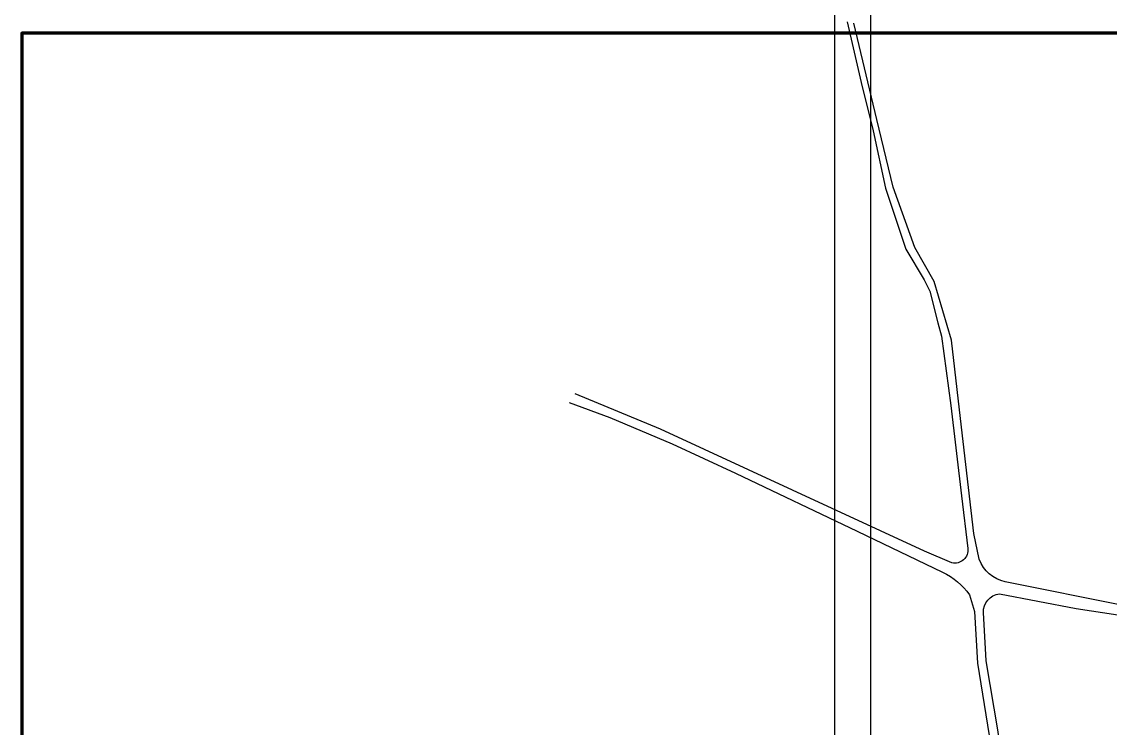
# Model space of a CAD drawing. Header units: millimetres. Extents: x -105266 to 178069, y 491 to 168574.
# Drawn here: x 153 to 74431, y 120343 to 168574 of the extents above; entities that cross this region are included whole.
import ezdxf

# ---------------------------------------------------------------- set-up
doc = ezdxf.new("R2010")
doc.units = ezdxf.units.MM
doc.linetypes.add('KOJ', pattern=[0])
doc.layers.add('SDRPK_L_0', color=7, linetype='KOJ')

msp = doc.modelspace()

# ---------------------------------------------------------------- linework, layer by layer
at = {"color": 1}
for p in [(55615.48, 28294.27), (58060.48, 28294.27)]:
    msp.add_xline(p, (0, -1), dxfattribs=at)
at = {"lineweight": 90}
msp.add_lwpolyline([(152.99, 491.2), (178068.57, 491.2), (178068.57, 167799.08), (152.99, 167799.08)], close=True, dxfattribs=at)
at = {"layer": 'SDRPK_L_0'}
for points in [[(56482.39, 168574.41), (57436.23, 164418.16), (58255.82, 161130.1), (59089.11, 157213.63), (60490.54, 153053.53), (61725.61, 150964.96), (62116.22, 150173.24), (62665.9, 148014.7), (62924.48, 147104.3), (63559.58, 142367.32), (64287.8, 136219.54), (64714.12, 132620.52, -0.51623662), (63619.35, 131629.71), (61753.87, 132438.67), (43745.55, 140752.18), (37918.09, 143173.6)], [(75420.59, 128699.97), (67270.64, 130341.17, -0.26174426), (65488.96, 131874.81), (65131.06, 133631.96), (64213.94, 141491.66), (63590.05, 146838.37), (62416.06, 150836.48), (61103.73, 153156.63), (59623.01, 157279.32), (58514.39, 161895.18), (56931.47, 168485.89)], [(37499.4, 142578.53), (40279.9, 141552.93), (44542.24, 139755.01), (48862.1, 137758.32), (57159.63, 133788.81), (62991.98, 130998.64, -0.1292242), (64822.63, 129446.54), (65177.73, 128306.51), (65372.93, 124792.32), (66170.86, 119844.3), (66828.55, 114224.97), (67860.99, 108972.51), (68554.95, 106954.09, -0.61707355), (66906.81, 105270), (50151.17, 109836.85), (50151.17, 109836.85), (50151.17, 109836.85), (50151.17, 109836.85)], [(77557.86, 103883.92, -0.10743233), (73406.35, 103559.86), (70797.81, 104224.28, -0.29408923), (69562.21, 105552.37), (68741.33, 108709.54), (68011.87, 111515.14), (67379.75, 114678.17), (66777.53, 120094.29), (65956.58, 124956.13), (65779.59, 128240.53, -0.40399617), (66879.99, 129510.3, -0.04445194)]]:
    msp.add_lwpolyline(points, format="xyb", dxfattribs=at)
msp.add_lwpolyline([(66879.99, 129510.3), (72110.54, 128513.29), (78546.57, 127531.78)], dxfattribs=at)

doc.saveas('drawing.dxf')
